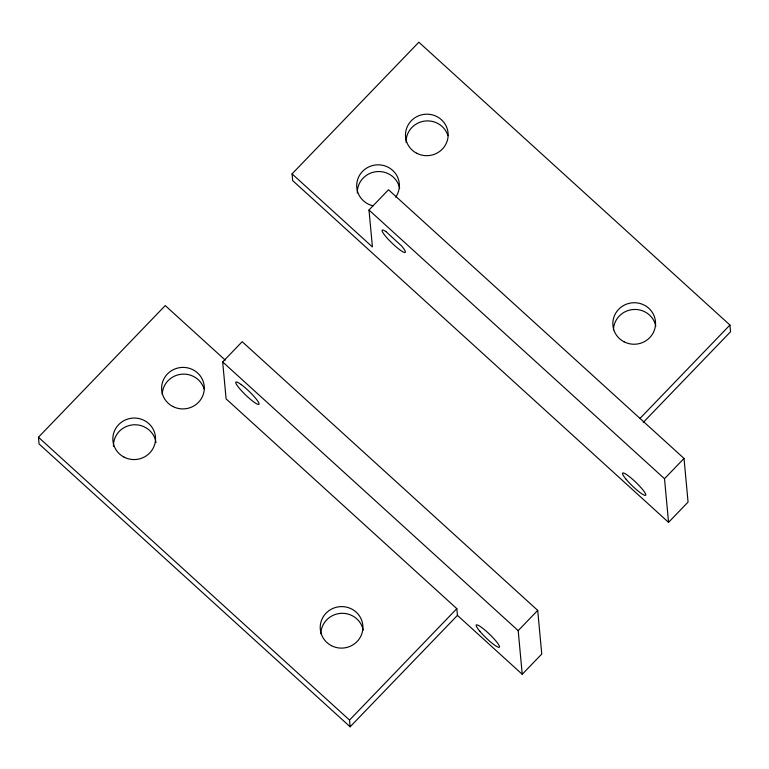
<?xml version="1.0" encoding="UTF-8"?>
<svg xmlns="http://www.w3.org/2000/svg" width="769" height="769" viewBox="0 0 769 769"><rect width="100%" height="100%" fill="white"/><g stroke="black" fill="none" stroke-linecap="round" stroke-linejoin="round"><path stroke-width="1.15" d="M457.44 615.373L522.238 674.288L541.751 654.034L537.704 610.384L242.187 341.696L222.674 361.949L226.105 398.89L456.815 608.654L457.44 615.373L350.145 726.792L39.075 443.963L38.45 437.244L165.248 305.572L225.298 360.161M292.057 173.89L372.417 246.955L368.985 210.014L388.499 189.76L684.016 458.439L688.063 502.099L668.549 522.353L292.681 180.609L292.057 173.89L418.855 42.208L729.925 325.037L730.55 331.756L643.22 422.45M350.145 726.792L349.52 720.072L456.815 608.654M640.019 418.394L729.925 325.037M522.238 674.288L518.191 630.638L537.704 610.384M668.549 522.353L664.503 478.703L684.016 458.439M368.985 210.014L664.503 478.703M222.674 361.949L518.191 630.638M38.45 437.244L349.52 720.072M406.09 142.39A21.359 20.753 -5.3 0 1 423.998 121.175A21.359 20.753 -5.3 0 1 447.885 135.555M357.316 193.038A21.359 20.753 -5.3 0 1 376.339 171.67A21.359 20.753 -5.3 0 1 399.64 188.309M613.46 329.863A21.359 20.753 -5.3 0 1 633.041 309.523A21.359 20.753 -5.3 0 1 655.794 326.219M373.148 205.804A21.359 20.753 -5.3 0 1 358.008 178.495A21.359 20.753 -5.3 0 1 387.816 167.075A21.359 20.753 -5.3 0 1 395.689 197.162M113.466 446.26A21.359 20.753 -5.3 0 1 133.047 424.844A21.359 20.753 -5.3 0 1 155.972 442.617M162.23 394.535A21.359 20.753 -5.3 0 1 180.696 374.32A21.359 20.753 -5.3 0 1 204.025 388.787M320.836 633.733A21.359 20.753 -5.3 0 1 340.417 613.393A21.359 20.753 -5.3 0 1 363.17 630.09M385.951 231.584L385.231 231.094A16.014 2.518 43.9 0 0 385.721 236.439A16.014 2.518 43.9 0 0 402.225 251.444A16.014 2.518 43.9 0 0 401.726 246.099L385.951 231.584M241.274 384.635L238.919 383.039A16.014 2.518 43.9 0 0 239.409 388.374A16.014 2.518 43.9 0 0 255.914 403.379A16.014 2.518 43.9 0 0 255.414 398.034L252.943 395.237A16.014 2.518 43.9 0 0 241.274 384.635M626.149 479.327A16.014 2.518 43.9 0 0 645.508 495.38A16.014 2.518 43.9 0 0 630.791 477.77A16.014 2.518 43.9 0 0 626.149 479.327M416.702 153.262A21.359 20.753 -5.3 0 0 448.154 134.191A21.359 20.753 -5.3 0 0 415.577 117.34A21.359 20.753 -5.3 0 0 416.702 153.262M624.082 341.821A21.359 20.753 -5.3 0 0 655.534 322.74A21.359 20.753 -5.3 0 0 622.948 305.889A21.359 20.753 -5.3 0 0 624.082 341.821M479.837 631.272A16.014 2.518 43.9 0 0 499.196 647.315A16.014 2.518 43.9 0 0 484.48 629.705A16.014 2.518 43.9 0 0 479.837 631.272M124.078 457.142A21.359 20.753 -5.3 0 0 155.53 438.061A21.359 20.753 -5.3 0 0 122.953 421.21A21.359 20.753 -5.3 0 0 124.078 457.142M172.852 406.493A21.359 20.753 -5.3 0 0 204.304 387.413A21.359 20.753 -5.3 0 0 171.718 370.562A21.359 20.753 -5.3 0 0 172.852 406.493M331.458 645.691A21.359 20.753 -5.3 0 0 362.91 626.61A21.359 20.753 -5.3 0 0 330.334 609.759A21.359 20.753 -5.3 0 0 331.458 645.691"/></g></svg>
